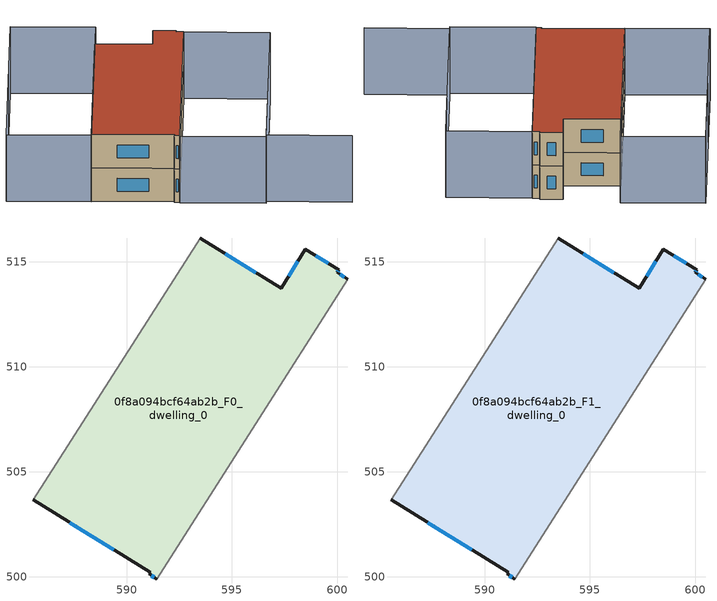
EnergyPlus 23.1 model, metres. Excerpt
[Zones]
0f8a094bcf64ab2b_F0_dwelling_0
 floor ground (EU_floor_Construction): 600.07,514.61 600,514.49 600.51,514.17 591.42,499.9 591.06,500.13 591.12,500.21 585.54,503.66 593.48,516.13 597.35,513.73 598.49,515.59 z0
 wall outside (EU_wall_Construction): 600.51,514.17 600,514.49 600.07,514.61 598.49,515.59 597.35,513.73 593.48,516.13 / 585.54,503.66 591.12,500.21 591.06,500.13 591.42,499.9 z0:3
 wall adiabatic (EU_wall_Construction): 591.42,499.9 600.51,514.17 / 593.48,516.13 585.54,503.66 z0:3
 window (EU_Window_Construction): 600.02,514.53 600.05,514.57 / 600.35,514.27 600.16,514.39 / 591.17,500.06 591.31,499.97 / 587.28,502.58 589.38,501.28 / 596.14,514.48 594.69,515.38 / 598.14,515.01 597.7,514.31 / 599.58,514.91 598.99,515.28 z0.93:2.07
0f8a094bcf64ab2b_F1_dwelling_0
 floor to 0f8a094bcf64ab2b_F0_dwelling_0 (EU_floor_Construction): 600.07,514.61 600,514.49 600.51,514.17 591.42,499.9 591.06,500.13 591.12,500.21 585.54,503.66 593.48,516.13 597.35,513.73 598.49,515.59 z3
 wall outside (EU_wall_Construction): 600.51,514.17 600,514.49 600.07,514.61 598.49,515.59 597.35,513.73 593.48,516.13 / 585.54,503.66 591.12,500.21 591.06,500.13 591.42,499.9 z3:6
 wall adiabatic (EU_wall_Construction): 591.42,499.9 600.51,514.17 / 593.48,516.13 585.54,503.66 z3:6
 window (EU_Window_Construction): 600.02,514.53 600.05,514.57 / 600.35,514.27 600.16,514.39 / 591.17,500.06 591.31,499.97 / 587.28,502.58 589.38,501.28 / 596.14,514.48 594.69,515.38 / 598.14,515.01 597.7,514.31 / 599.58,514.91 598.99,515.28 z3.93:5.07
 roof outside (EU_roof_Construction): 591.42,499.9 600.51,514.17 600,514.49 600.07,514.61 598.49,515.59 597.35,513.73 593.48,516.13 585.54,503.66 591.12,500.21 591.06,500.13 z6
shading: 603,492.82 597.29,496.46 / 597.29,496.46 604.99,508.54 / 589.25,522.02 579.81,507.2 / 606.24,510.52 597.12,496.19 / 597.12,496.19 591.39,499.84 / 591.39,499.84 600.51,514.17 / 600.51,514.17 606.24,510.52 / 579.81,507.2 589.26,522.03 / 589.26,522.03 594.94,518.42 / 594.94,518.42 585.5,503.58 / 585.5,503.58 579.81,507.2 z0:6
[Building]
EU S2 Campaign: North Axis=0; Terrain=City; Solar Distribution=FullExterior
[Site:Location]
Montreal-Trudeau.Intl.AP: Latitude=45.4667; Longitude=-73.75; Time Zone=-5; Elevation=36
[SizingPeriod:WeatherFileDays]
AnnualSizingPeriod: Begin Month=1; Begin Day of Month=1; End Month=12; End Day of Month=31; Day of Week for Start Day=Monday; Use Weather File Daylight Saving Period=No; Use Weather File Rain and Snow Indicators=No
[MATERIAL]
EU_InternalMass_Material: Roughness=MediumRough; Thickness=0.1; Conductivity=1; Density=1800; Specific Heat=900; Thermal Absorptance=0.9; Solar Absorptance=0.7; Visible Absorptance=0.7
[MATERIAL:NOMASS] Roughness=MediumRough; Thermal Absorptance=0.9; Solar Absorptance=0.7; Visible Absorptance=0.7
Name | Thermal Resistance
EU_wall_NoMass; EU_floor_NoMass | 1.51479
EU_roof_NoMass | 2.84114
[WINDOWMATERIAL:SIMPLEGLAZINGSYSTEM]
EU_Window_SimpleGlazing: UFactor=3.53504; Solar Heat Gain Coefficient=0.8; Visible Transmittance=0.8
[CONSTRUCTION]
EU_wall_Construction: EU_wall_NoMass
EU_roof_Construction: EU_roof_NoMass
EU_floor_Construction: EU_floor_NoMass
EU_Window_Construction: EU_Window_SimpleGlazing
EU_InternalMass_Construction: EU_InternalMass_Material
[ZONE] Type=1; Multiplier=1; Ceiling Height=autocalculate; Floor Area=autocalculate; Part of Total Floor Area=Yes
Name | Volume
0f8a094bcf64ab2b_F0_dwelling_0 | 325.318
0f8a094bcf64ab2b_F1_dwelling_0 | 325.316
[INTERNALMASS] Construction=EU_InternalMass_Construction; Surface Area=108.439
Name | Zone or ZoneList
0f8a094bcf64ab2b_F0_dwelling_0_EU_InternalMass | 0f8a094bcf64ab2b_F0_dwelling_0
0f8a094bcf64ab2b_F1_dwelling_0_EU_InternalMass | 0f8a094bcf64ab2b_F1_dwelling_0
[OTHEREQUIPMENT] Fuel Type=Electricity; Design Level Calculation Method=Watts/Area; Power per Zone Floor Area=1; Fraction Latent=0; Fraction Radiant=0; Fraction Lost=0; Carbon Dioxide Generation Rate=0; EndUse Subcategory=EU_Step8_InternalGains
Name | Zone or ZoneList or Space or SpaceList | Schedule
EU_Step8_InternalGain_0f8a094bcf64ab2b_F0_dwelling_0_f000 | 0f8a094bcf64ab2b_F0_dwelling_0 | EU_Step8_GainSchedule_0f8a094bcf64ab2b_F0_dwelling_0_f000
EU_Step8_InternalGain_0f8a094bcf64ab2b_F1_dwelling_0_f000 | 0f8a094bcf64ab2b_F1_dwelling_0 | EU_Step8_GainSchedule_0f8a094bcf64ab2b_F1_dwelling_0_f000
[ZONEVENTILATION:DESIGNFLOWRATE] Schedule=EU_AlwaysOn; Design Flow Rate Calculation Method=AirChanges/Hour; Air Changes per Hour=0.775154; Ventilation Type=Natural; Fan Pressure Rise=0; Fan Total Efficiency=1; Constant Term Coefficient=1; Temperature Term Coefficient=0; Velocity Term Coefficient=0; Velocity Squared Term Coefficient=0; Minimum Indoor Temperature=-100; Maximum Indoor Temperature=100; Delta Temperature=-100; Minimum Outdoor Temperature=-100; Maximum Outdoor Temperature=100; Maximum Wind Speed=40
Name | Zone or ZoneList or Space or SpaceList
EU_ConstantAir_0f8a094bcf64ab2b_F0_dwelling_0 | 0f8a094bcf64ab2b_F0_dwelling_0
EU_ConstantAir_0f8a094bcf64ab2b_F1_dwelling_0 | 0f8a094bcf64ab2b_F1_dwelling_0
[HVACTEMPLATE:THERMOSTAT] Constant Heating Setpoint=20; Constant Cooling Setpoint=50
EU_HeatOnly_0f8a094bcf64ab2b_F0_dwelling_0; EU_HeatOnly_0f8a094bcf64ab2b_F1_dwelling_0
[HVACTEMPLATE:ZONE:IDEALLOADSAIRSYSTEM] System Availability Schedule=EU_AlwaysOn; Maximum Heating Supply Air Temperature=50; Minimum Cooling Supply Air Temperature=13; Maximum Heating Supply Air Humidity Ratio=0.0156; Minimum Cooling Supply Air Humidity Ratio=0.0077; Heating Limit=NoLimit; Cooling Limit=NoLimit; Heating Availability Schedule=EU_AlwaysOn; Cooling Availability Schedule=EU_CoolingOff; Dehumidification Control Type=ConstantSensibleHeatRatio; Cooling Sensible Heat Ratio=0.7; Dehumidification Setpoint=60; Humidification Control Type=None; Humidification Setpoint=30; Outdoor Air Method=None; Outdoor Air Flow Rate per Person=0.00944; Outdoor Air Flow Rate per Zone Floor Area=0; Outdoor Air Flow Rate per Zone=0; Demand Controlled Ventilation Type=None; Outdoor Air Economizer Type=NoEconomizer; Heat Recovery Type=None; Sensible Heat Recovery Effectiveness=0.7; Latent Heat Recovery Effectiveness=0.65
Name | Template Thermostat
0f8a094bcf64ab2b_F0_dwelling_0 | EU_HeatOnly_0f8a094bcf64ab2b_F0_dwelling_0
0f8a094bcf64ab2b_F1_dwelling_0 | EU_HeatOnly_0f8a094bcf64ab2b_F1_dwelling_0
[SIZING:ZONE] Zone Cooling Design Supply Air Temperature Input Method=SupplyAirTemperature; Zone Cooling Design Supply Air Temperature=13; Zone Heating Design Supply Air Temperature Input Method=SupplyAirTemperature; Zone Heating Design Supply Air Temperature=50; Zone Cooling Design Supply Air Humidity Ratio=0.008; Zone Heating Design Supply Air Humidity Ratio=0.008; Cooling Design Air Flow Method=DesignDay; Cooling Design Air Flow Rate=0; Cooling Minimum Air Flow per Zone Floor Area=0.000762; Cooling Minimum Air Flow=0; Cooling Minimum Air Flow Fraction=0.2; Heating Design Air Flow Method=DesignDay; Heating Design Air Flow Rate=0; Heating Maximum Air Flow per Zone Floor Area=0.002032; Heating Maximum Air Flow=0.141576; Heating Maximum Air Flow Fraction=0.3; Account for Dedicated Outdoor Air System=No; Dedicated Outdoor Air System Control Strategy=NeutralSupplyAir; Dedicated Outdoor Air Low Setpoint Temperature for Design=autosize; Dedicated Outdoor Air High Setpoint Temperature for Design=autosize; Zone Load Sizing Method=Sensible Load Only No Latent Load; Zone Latent Cooling Design Supply Air Humidity Ratio Input Method=HumidityRatioDifference; Zone Cooling Design Supply Air Humidity Ratio Difference=0.005; Zone Latent Heating Design Supply Air Humidity Ratio Input Method=HumidityRatioDifference; Zone Humidification Design Supply Air Humidity Ratio Difference=0.005
0f8a094bcf64ab2b_F0_dwelling_0; 0f8a094bcf64ab2b_F1_dwelling_0
[SCHEDULE:CONSTANT]
Name | Hourly Value
EU_AlwaysOn | 1
EU_CoolingOff | 0
[SCHEDULE:FILE] Column Number=1; Rows to Skip at Top=0; Number of Hours of Data=8760; Column Separator=Comma; Interpolate to Timestep=No; Minutes per Item=60; Adjust Schedule for Daylight Savings=Yes
Name | File
EU_Step8_GainSchedule_0f8a094bcf64ab2b_F0_dwelling_0_f000 | ../../schedules/0f8a094bcf64ab2b/0f8a094bcf64ab2b_F0_dwelling_0_f000_gain.csv
EU_Step8_GainSchedule_0f8a094bcf64ab2b_F1_dwelling_0_f000 | ../../schedules/0f8a094bcf64ab2b/0f8a094bcf64ab2b_F1_dwelling_0_f000_gain.csv
